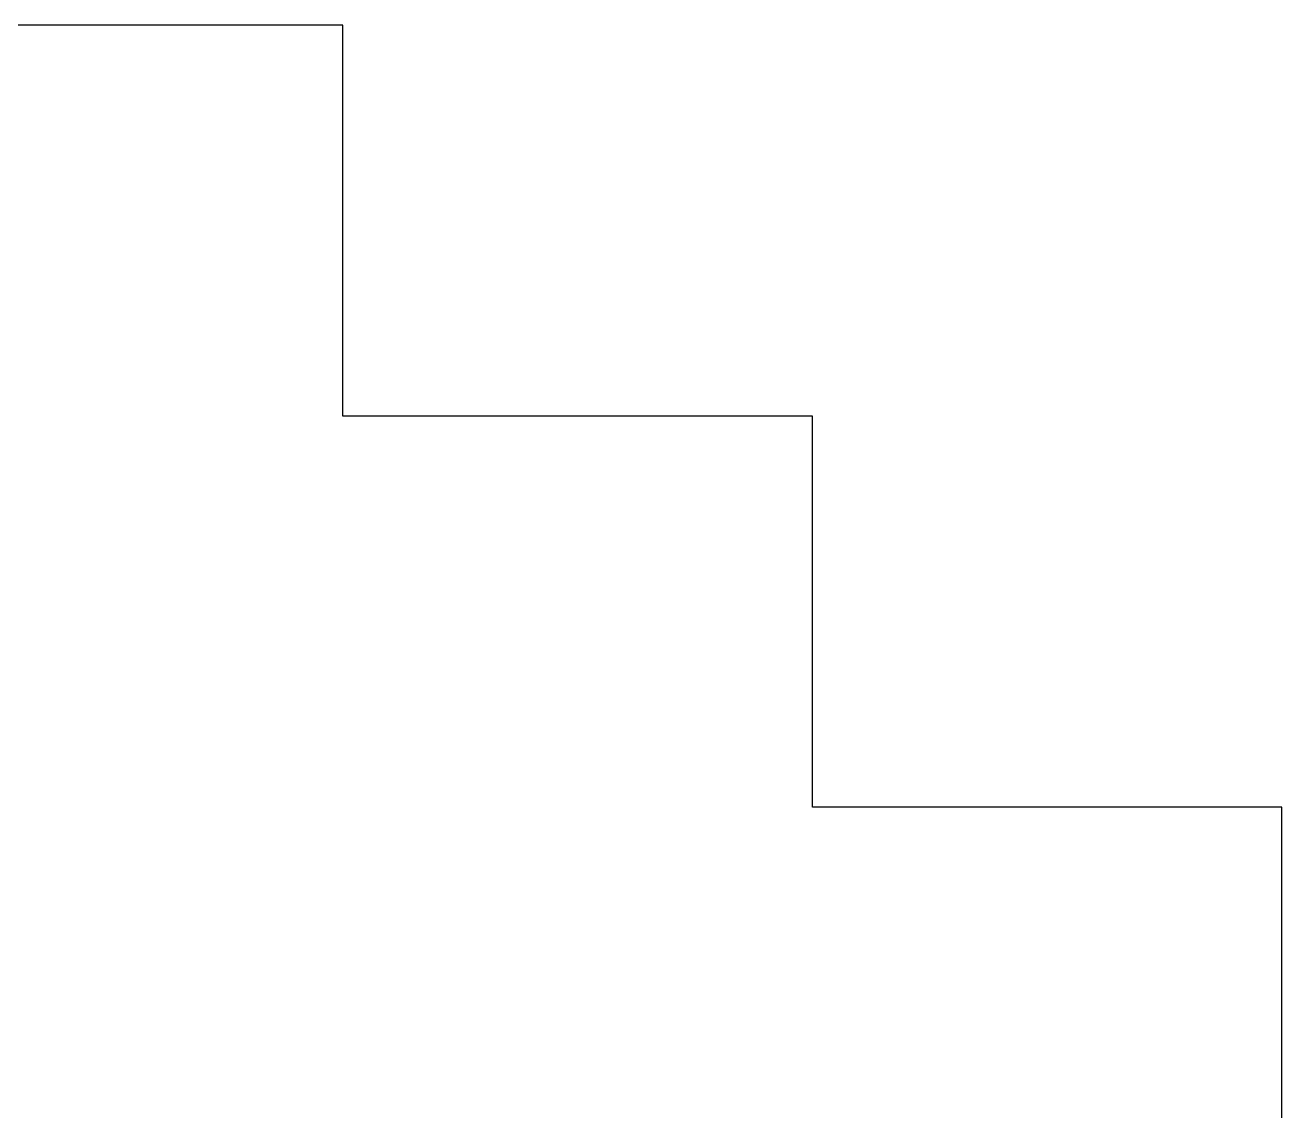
# Model space of a CAD drawing. Header units: centimetres. Extents: x 77721 to 213373, y -51694 to -17847.
# Drawn here: x 110781.8 to 110846, y -18984.6 to -18929 of the extents above; entities that cross this region are included whole.
import ezdxf

# ---------------------------------------------------------------- set-up
doc = ezdxf.new("R2010")
doc.units = ezdxf.units.CM
doc.header["$LTSCALE"] = 5
doc.header["$MEASUREMENT"] = 0
doc.layers.add('KOTI', color=4, linetype='Continuous')

msp = doc.modelspace()

# ---------------------------------------------------------------- linework, layer by layer
at = {"layer": 'KOTI', "color": 2, "linetype": 'Continuous', "true_color": 0xf1eb1f}
for p, q in [((110798.018, -18929.01), (110774.018, -18929.01)), ((110798.018, -18949.01), (110798.018, -18929.01)), ((110822.018, -18949.01), (110798.018, -18949.01)), ((110822.018, -18969.01), (110822.018, -18949.01)), ((110846.018, -18969.01), (110822.018, -18969.01)), ((110846.018, -18989.01), (110846.018, -18969.01))]:
    msp.add_line(p, q, dxfattribs=at)

doc.saveas('drawing.dxf')
